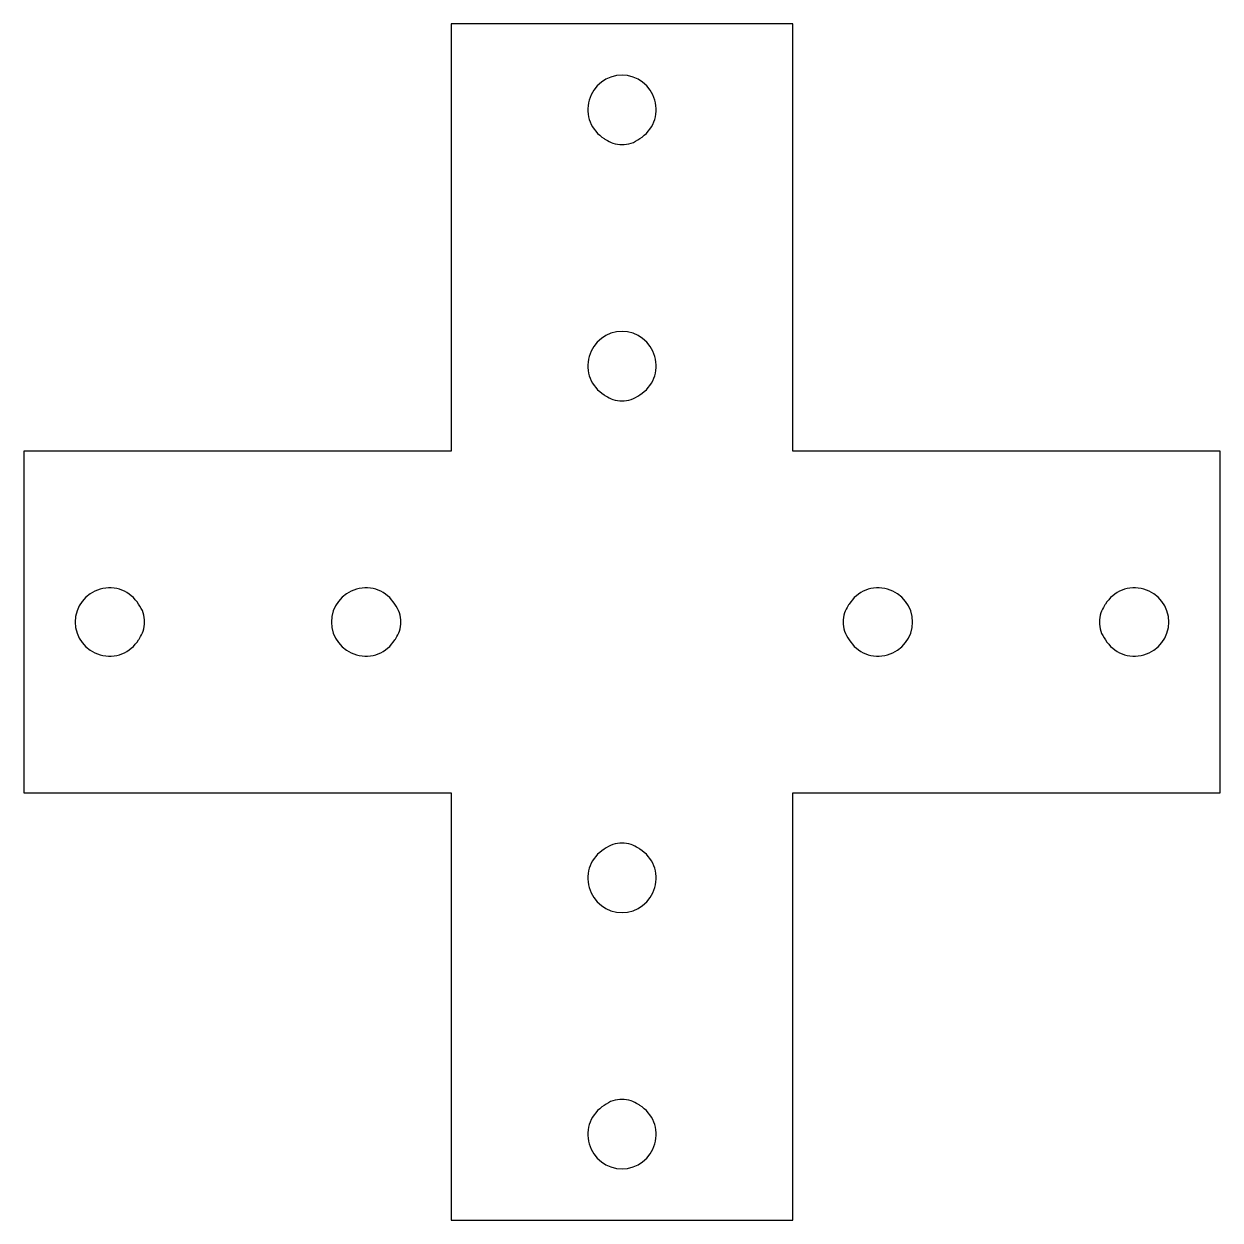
# Model space of a CAD drawing. Header units: millimetres. Extents: x -35 to 35, y -35 to 35.
import ezdxf

# ---------------------------------------------------------------- set-up
doc = ezdxf.new("R2010")
doc.units = ezdxf.units.MM
doc.layers.get('0').update_dxf_attribs({"linetype": 'CONTINUOUS'})

msp = doc.modelspace()

# ---------------------------------------------------------------- linework, layer by layer
msp.add_lwpolyline([(-10, -35), (10, -35), (10, -10), (35, -10), (35, 10), (10, 10), (10, 35), (-10, 35), (-10, 10), (-35, 10), (-35, -10), (-10, -10)], close=True)
for centre, radius, start, end in [((0, 30), 2, -58.79075, 238.79075), ((0, 30), 2.055, 255.04729, 284.95271), ((0, 15), 2, -58.79075, 238.79075), ((0, 15), 2.055, 255.04729, 284.95271), ((-30, 0), 2, 31.20925, 328.79075), ((-15, 0), 2, 31.20925, 328.79075), ((15, 0), 2, -148.79075, 148.79075), ((30, 0), 2, -148.79075, 148.79075), ((-30, 0), 2.055, -14.95271, 14.95271), ((-15, 0), 2.055, -14.95271, 14.95271), ((15, 0), 2.055, 165.04729, 194.95271), ((30, 0), 2.055, 165.04729, 194.95271), ((0, -15), 2, -238.79075, 58.79075), ((0, -15), 2.055, 75.04729, 104.95271), ((0, -30), 2.055, 75.04729, 104.95271), ((0, -30), 2, -238.79075, 58.79075)]:
    msp.add_arc(centre, radius, start, end)
for points in [[(-1.036, 28.289), (-1.011, 28.271), (-0.986, 28.253), (-0.826, 28.145), (-0.682, 28.071), (-0.53, 28.015)], [(-1.036, 13.289), (-1.011, 13.271), (-0.986, 13.253), (-0.826, 13.145), (-0.682, 13.071), (-0.53, 13.015)], [(13.289, 1.036), (13.271, 1.011), (13.253, 0.986), (13.145, 0.826), (13.071, 0.682), (13.015, 0.53)], [(28.289, 1.036), (28.271, 1.011), (28.253, 0.986), (28.145, 0.826), (28.071, 0.682), (28.015, 0.53)], [(-28.289, -1.036), (-28.271, -1.011), (-28.253, -0.986), (-28.145, -0.826), (-28.071, -0.682), (-28.015, -0.53)], [(-13.289, -1.036), (-13.271, -1.011), (-13.253, -0.986), (-13.145, -0.826), (-13.071, -0.682), (-13.015, -0.53)], [(1.036, -13.289), (1.011, -13.271), (0.986, -13.253), (0.826, -13.145), (0.682, -13.071), (0.53, -13.015)], [(1.036, -28.289), (1.011, -28.271), (0.986, -28.253), (0.826, -28.145), (0.682, -28.071), (0.53, -28.015)]]:
    msp.add_open_spline(points, degree=3, knots=[0.31931444, 0.31931444, 0.31931444, 0.31931444, 0.32859596, 0.32859596, 0.37694082, 0.37694082, 0.37694082, 0.37694082])
for points in [[(0.53, 28.015), (0.711, 28.082), (0.882, 28.174), (1.036, 28.289)], [(0.53, 13.015), (0.711, 13.082), (0.882, 13.174), (1.036, 13.289)], [(-28.015, 0.53), (-28.082, 0.711), (-28.174, 0.882), (-28.289, 1.036)], [(-13.015, 0.53), (-13.082, 0.711), (-13.174, 0.882), (-13.289, 1.036)], [(13.015, -0.53), (13.082, -0.711), (13.174, -0.882), (13.289, -1.036)], [(28.015, -0.53), (28.082, -0.711), (28.174, -0.882), (28.289, -1.036)], [(-0.53, -13.015), (-0.711, -13.082), (-0.882, -13.174), (-1.036, -13.289)], [(-0.53, -28.015), (-0.711, -28.082), (-0.882, -28.174), (-1.036, -28.289)]]:
    msp.add_open_spline(points, degree=3)

doc.saveas('drawing.dxf')
